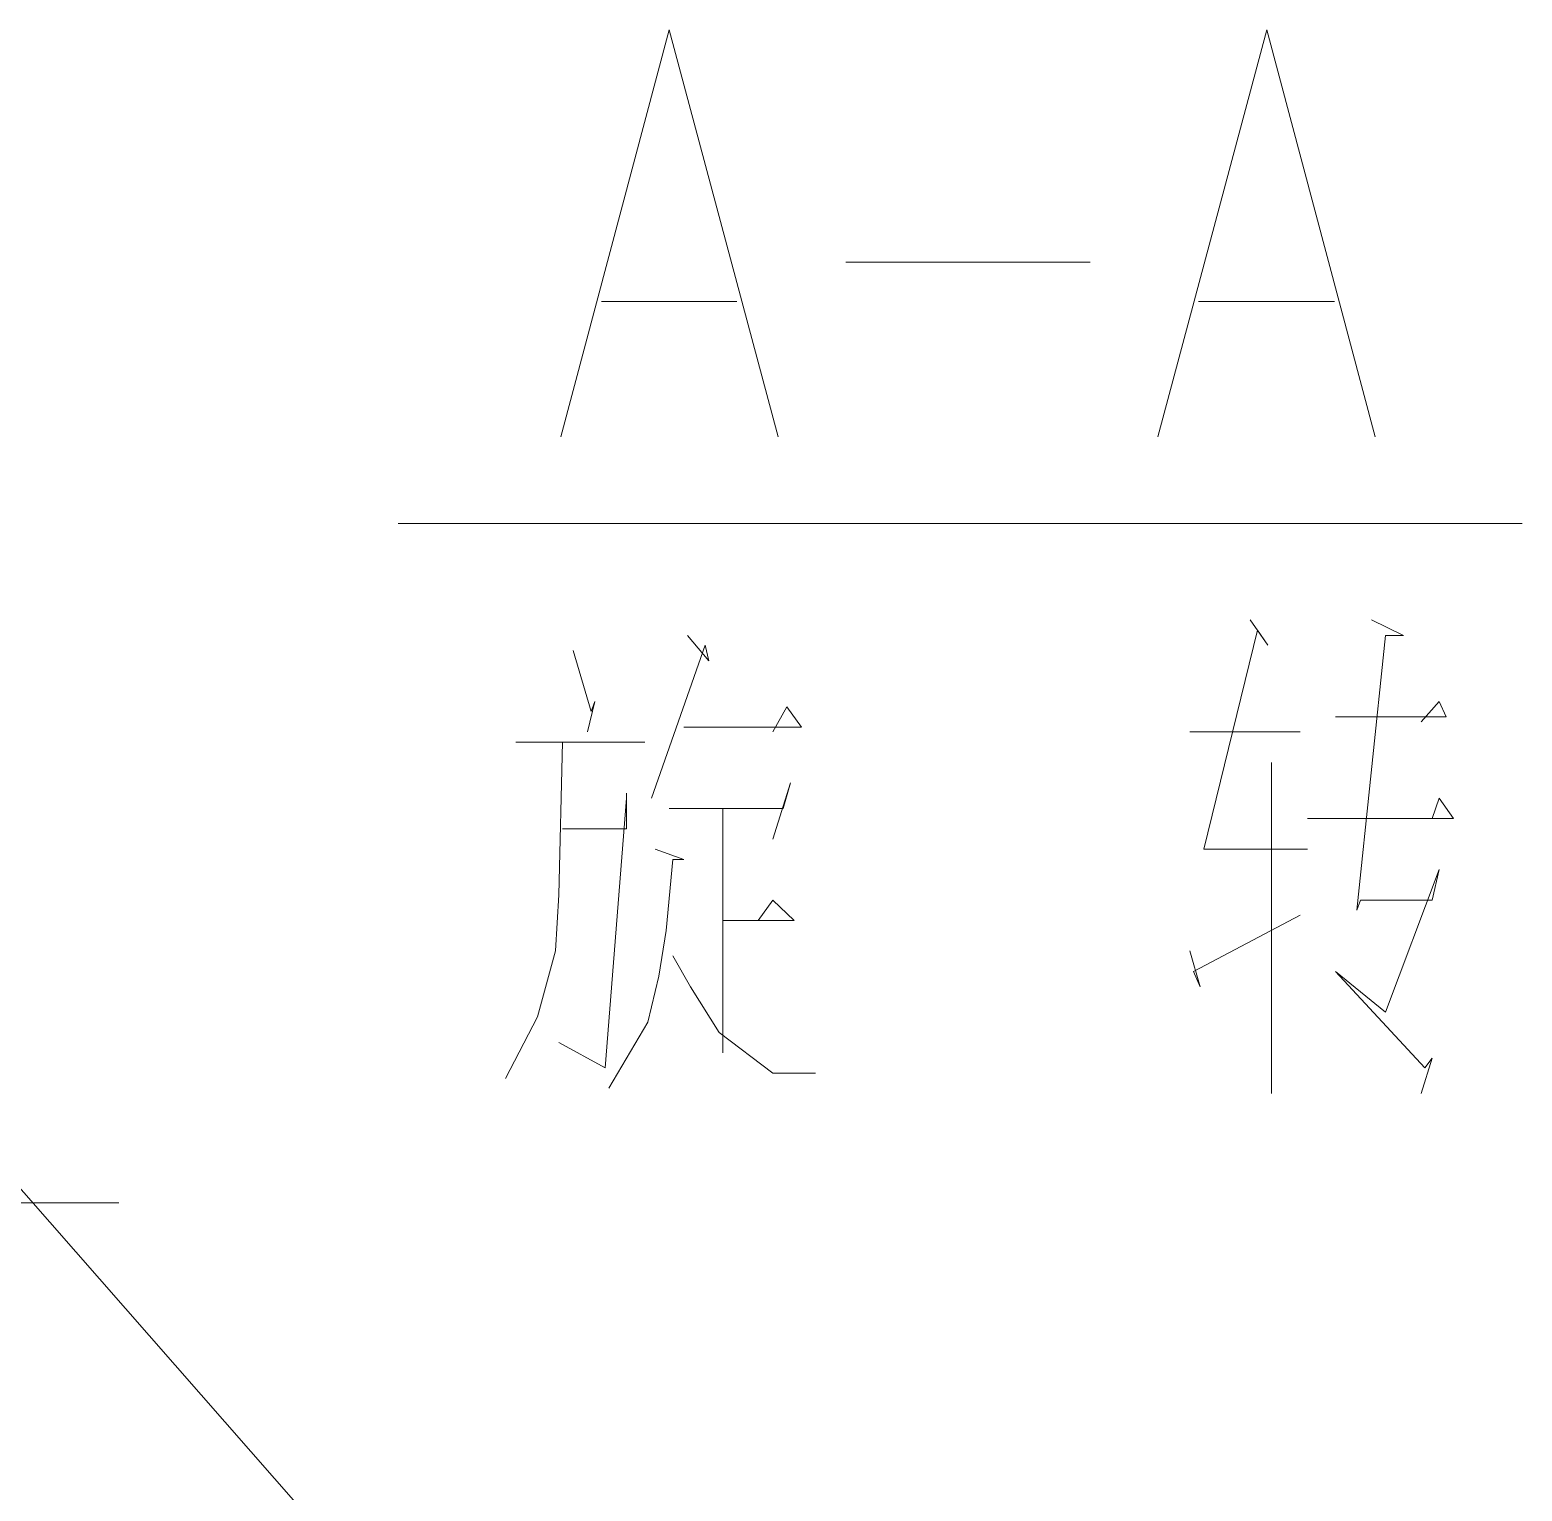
# Model space of a CAD drawing. Header units: millimetres. Extents: x 0 to 414, y 0 to 292.
# Drawn here: x 300.18 to 310.28, y 137.86 to 147.75 of the extents above; entities that cross this region are included whole.
import ezdxf

# ---------------------------------------------------------------- set-up
doc = ezdxf.new("R2010")
doc.units = ezdxf.units.MM

msp = doc.modelspace()

# ---------------------------------------------------------------- linework, layer by layer
at = {"color": 0, "lineweight": 0}
for points in [[(304.507194, 147.753917), (303.773417, 144.998722)], [(304.507194, 147.753917), (305.2445, 144.998722)], [(308.553556, 147.753917), (307.81625, 144.998722)], [(308.553556, 147.753917), (309.287333, 144.998722)], [(305.703111, 146.180528), (307.357639, 146.180528)], [(294.707028, 146.074694), (307.615167, 131.353278)], [(304.048583, 145.915944), (304.965806, 145.915944)], [(308.091417, 145.915944), (309.012167, 145.915944)], [(302.67275, 144.413111), (310.282167, 144.413111)], [(308.440667, 143.760472), (308.560611, 143.587611), (308.490056, 143.689917), (308.126694, 142.20825), (308.828722, 142.20825), (308.585306, 142.20825), (308.585306, 142.793861), (308.585306, 140.553722)], [(309.262639, 143.760472), (309.477833, 143.654639), (309.357889, 143.654639), (309.163861, 141.7955), (309.188556, 141.862528), (309.671861, 141.862528), (309.72125, 142.070667), (309.357889, 141.104056), (309.019222, 141.379222), (309.622472, 140.726583), (309.671861, 140.793611), (309.597778, 140.553722)], [(304.630667, 143.654639), (304.775306, 143.481778), (304.750611, 143.587611), (304.38725, 142.553972)], [(303.858083, 143.552333), (303.978028, 143.139583), (304.002722, 143.206611), (303.953333, 143.002)], [(304.605972, 143.03375), (305.40325, 143.03375), (305.304472, 143.171333), (305.209222, 143.002)], [(309.019222, 143.104306), (309.767111, 143.104306), (309.72125, 143.206611), (309.597778, 143.069028)], [(308.031444, 143.002), (308.779333, 143.002)], [(303.470028, 142.931444), (304.341389, 142.931444), (303.784, 142.931444), (303.759306, 141.897806), (303.738139, 141.520333), (303.614667, 141.072306), (303.399472, 140.656028)], [(303.784, 142.345833), (304.217917, 142.345833), (304.217917, 142.585722), (304.217917, 142.553972), (304.073278, 140.726583), (303.759306, 140.899444)], [(304.507194, 142.483417), (305.279778, 142.483417), (305.329167, 142.656278), (305.209222, 142.275278)], [(304.870556, 142.483417), (304.870556, 140.828889), (304.870556, 141.724944), (305.353861, 141.724944), (305.209222, 141.862528), (305.110444, 141.724944)], [(308.828722, 142.416389), (309.8165, 142.416389), (309.72125, 142.553972), (309.671861, 142.416389)], [(304.411944, 142.20825), (304.605972, 142.137694), (304.531889, 142.137694), (304.486028, 141.657917), (304.436639, 141.347472), (304.362556, 141.037028), (304.097972, 140.589)], [(308.031444, 141.520333), (308.102, 141.276917), (308.056139, 141.379222), (308.779333, 141.760222)], [(304.531889, 141.485056), (304.651833, 141.276917), (304.845861, 140.966472), (305.209222, 140.691306), (305.4985, 140.691306)], [(291.630806, 139.812889), (300.781861, 139.812889)]]:
    msp.add_lwpolyline(points, dxfattribs=at)

doc.saveas('drawing.dxf')
